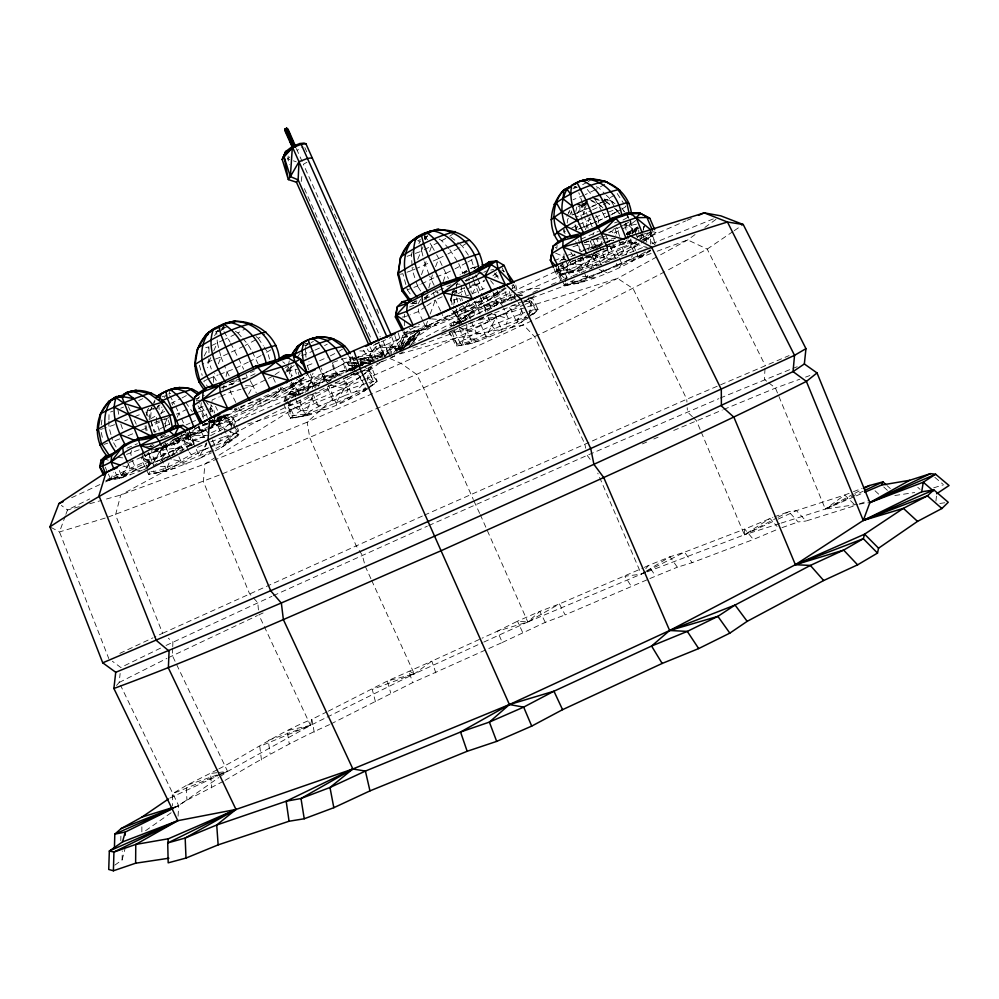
<?xml version="1.0" encoding="UTF-8"?>
<svg xmlns="http://www.w3.org/2000/svg" width="999" height="999" viewBox="0 0 999 999"><rect width="100%" height="100%" fill="white"/><g stroke="black" fill="none" stroke-linecap="round" stroke-linejoin="round"><path stroke-width="0.75" stroke-dasharray="5 3.75" d="M141.858 831.842L141.87 825.948M208.928 358.728L207.33 367.707M208.953 352.784L208.978 346.828L223.926 339.772M357.842 356.83L369.218 355.332L384.927 356.281L391.845 345.017L396.828 351.248L418.856 330.694L419.917 333.079L409.053 347.677L411.226 340.484L410.152 338.074L406.256 334.103L402.809 335.402L391.845 345.017L379.583 345.167L375.312 347.115L369.218 355.332L370.304 357.754L370.267 364.073L360.339 360.964M506.256 288.087C475.874 309.503 440.859 326.648 404.32 334.403L404.333 331.506M404.358 325.711L404.383 319.905M575.362 260.227L575.349 262.862L579.432 272.415M108.928 421.116L108.854 426.823L111.251 435.614M108.941 419.692L109.028 412.562L112.8 411.188M148.726 466.708L149.738 453.596L152.422 450.574M114.81 865.146L122.103 859.952L122.29 850.948M120.792 840.671L120.891 836.151M213.524 382.38L213.674 376.298L214.723 373.539M650.399 244.156L650.724 231.144L655.594 243.569M284.29 401.61L285.09 397.602L289.186 393.781L297.415 394.942L298.763 393.156L298.888 388.973L309.815 383.466L323.226 377.46L356.493 366.995M300.175 400.062L300.1 402.609L305.257 414.822C327.41 410.826 348.539 400.611 367.644 388.861M172.677 648.126L172.39 655.656L175.724 662.624M172.74 646.628L172.902 642.12L168.332 638.186M554.02 268.768L556.406 274.4L560.164 274.762L563.898 256.568L564.198 250.737M460.477 322.739L453.409 312.05L453.746 305.994M453.821 304.47L455.02 291.209M765.009 368.531L764.422 379.408L767.744 382.018M178.072 816.183L178.659 805.669L120.529 685.264M647.09 571.89L744.405 534.79L744.717 529.095L772.876 517.382M391.046 356.206L391.546 348.901L390.497 346.553L386.376 348.426L377.834 356.106L363.873 357.917L360.477 359.203L359.965 361.738M467.457 303.484L464.685 308.966L464.435 312.45L484.253 299.363L508.566 286.026M389.947 353.808L390.497 346.553L399.85 346.079L412.924 335.289L414.348 340.984L412.587 343.219M206.855 442.557L199.513 456.268L199.338 458.541L166.945 470.991L148.589 474.3L146.653 470.317M457.729 328.359L451.873 332.255L449.038 332.018L456.143 346.129L472.539 343.181L501.635 331.993L501.81 329.882L493.793 311.988M567.232 223.027L567.469 219.992L569.305 216.121M455.969 293.481L456.231 290.459M456.356 288.948L456.743 284.428M163.898 426.81L154.071 432.18L150.512 418.831L151.473 407.617M557.105 245.292L556.805 248.314L554.333 246.903M295.442 396.603L295.891 391.97L298.888 388.973L304.383 389.722L324.55 380.194L357.142 367.52M404.67 314.223L404.395 317.008L401.411 317.045M570.541 260.302L568.094 263.174L565.521 281.718M935.938 501.098L936.525 495.229M201.274 402.672L200.687 408.216L205.232 417.832M459.065 326.086L459.528 321.628C473.876 305.607 496.166 303.221 515.209 295.804M152.16 448.189L151.611 453.471L156.281 464.048M116.533 685.476L119.181 682.467L120.142 673.476M149.163 419.642L150.162 410.502L152.198 406.568M215.01 450.936L221.079 447.739L229.633 441.296L230.881 430.581M231.056 429.058L231.943 421.403L233.654 418.569L227.547 414.81L221.653 415.259M650.774 250.649C624.088 266.696 594.28 281.368 563.349 285.764L577.859 283.304L616.196 265.409L616.483 263.074M301.223 181.518L302.123 174.326M563.998 229.196L563.598 232.193L566.283 230.806M584.477 203.446L584.19 205.582L577.684 204.982M503.059 306.705L499.9 302.51L497.889 301.885L497.539 304.495L475.074 314.598L461.438 322.565L453.933 321.978L450.124 325.674L453.084 325.961C470.979 310.177 493.931 304.171 515.984 296.666M291.221 365.272L290.422 371.041L291.708 376.773M101.224 424.962L102.273 417.495M563.886 264.673L563.249 268.893L567.295 278.371M290.534 400.249L289.685 405.582L290.247 418.231L306.955 415.659L314.385 413.461M640.334 257.53L650.262 249.95L621.615 263.311L586.663 278.084L564.822 286.064L565.284 283.167M181.206 436.088L174.151 439.085L173.651 442.045L175.037 448.176L182.055 463.773L186.726 463.961M451.386 295.617L450.736 299.875L451.748 304.445M643.181 230.432L643.88 226.361L644.542 227.135L641.533 227.273M146.578 415.072L147.602 409.103L146.304 415.209M367.245 380.332L369.031 370.105L371.64 367.232L377.11 381.268L368.781 388.049M142.52 454.021L141.496 459.69L146.016 468.981M288.249 156.081L287.749 158.853L289.635 164.535M210.302 410.139L212.238 399.875L219.293 396.878M556.805 267.807L556.256 270.692L562.062 283.029M288.149 366.67L287.312 371.004L287.899 373.888M288.424 365.222L289.273 360.876M575.824 211.501L576.798 207.043M426.511 298.251L427.172 295.292M428.808 287.874L432.38 274.875M219.093 775.261L227.597 771.415L310.489 725.386L311.863 719.317L326.96 711.837M223.052 389.523L224.063 385.164M226.061 376.448L227.073 372.09L224.3 365.222M307.767 391.458L312.987 373.201M155.769 449.5L167.57 446.778L168.269 443.968M234.041 427.11L235.452 421.528C322.415 369.243 416.783 329.458 511.963 294.767M453.596 288.486L450.736 299.875L451.898 304.22M586.613 202.909L583.741 214.335L575.836 217.008M122.103 859.952L124.95 849.138M640.609 239.91L642.931 231.169M643.319 229.72L644.48 225.349M412.187 251.898L411.413 254.782L412.063 265.622M452.809 291.346L450.899 298.476L452.197 304.245M312.25 388.786L313.024 385.939L326.336 380.557L332.068 379.32M131.556 450.574L130.782 453.221L131.531 457.604M588.149 250.274L591.433 239.098M417.707 259.34L422.989 246.878M425.099 239.785L425.949 236.95L430.045 234.865M585.464 201.461L584.19 205.582L577.534 204.857M583.853 203.284L577.01 213.736M169.855 391.258L168.906 394.155L172.402 392.482M280.956 387.063L279.558 391.283L274.213 397.09L232.23 416.483L222.49 420.242L211.626 422.764M285.152 374.375L287.487 367.332M189.298 430.606L194.256 443.643C163.973 453.284 133.791 465.384 106.031 480.731L110.864 479.532L113.349 472.202M443.181 281.643L446.053 273.276L453.796 269.405M222.215 329.495L223.089 326.985M400.437 274.226L402.884 273.714L407.317 289.835L417.532 286.026L419.031 281.755M421.516 274.65L426.561 260.339M590.072 216.958L585.377 229.72M429.645 251.611L431.705 245.804L437.999 242.62M145.367 454.095L142.407 457.18L141.496 459.69C165.197 462.462 182.33 438.573 206.019 436.963M65.347 515.834L59.503 531.93L108.779 658.578M65.884 514.373L67.482 509.989L89.685 498.938M424.637 236.888L425 239.011L427.01 233.479M452.847 294.081L450.736 299.875L454.07 299.925L461.563 297.739L462.4 300.574M453.384 292.632L454.97 288.299M402.947 331.743L404.32 334.403L425.562 326.685L427.622 321.066M430.194 314.048L435.352 300L442.195 296.815M526.298 317.907L486.088 336.613L461.413 345.404L466.883 330.494L466.82 324.475M150.961 471.703C170.604 470.117 185.639 454.695 204.52 449.388L206.781 443.356L194.156 448.763M392.02 337.587L396.828 351.248L402.809 335.402L403.883 337.824L400.611 350.262L392.932 347.44L380.669 347.602L376.386 349.55L370.304 357.754L358.928 359.253M180.444 436.975L178.297 442.657L167.57 446.778L162.812 446.715L160.564 450.337L160.639 457.043L166.284 469.817L175.374 468.331M222.302 329.37L224.4 323.851M218.381 363.861L220.991 356.955L219.168 349.862M472.539 343.181L456.143 346.129L457.043 344.068C475.199 343.032 489.011 328.996 506.281 324.063L508.316 318.693L503.646 308.042M318.406 386.388L323.389 373.351L321.104 368.019M306.031 357.217L305.619 354.42L306.718 351.573M165.06 423.663L167.308 417.844L169.805 424.563M172.315 404.945L173.426 402.073L180.769 398.564M435.564 266.708L438.761 258.529L446.615 254.583M305.956 390.447L300.861 381.893L302.997 376.461M501.635 331.993L512.487 326.91L516.833 322.839L522.277 309.041M287.387 401.598L294.88 417.882L305.257 414.822L313.286 394.667L329.757 387.999L347.165 383.554L360.539 376.898L365.721 389.098L358.004 394.905M600.224 245.542L601.885 241.383M153.384 470.954L154.52 473.538L166.284 469.817L169.206 462.612M172.115 455.394L175.037 448.176L160.564 450.337L149.738 453.596L146.953 453.196M149.563 471.915L148.589 474.3L166.945 470.991M592.956 235.04L594.068 232.392M597.976 223.077L599.088 220.417L618.106 211.114L619.642 213.511M308.766 369.93L307.267 365.597L308.991 361.538M177.185 417.307L178.971 413.099L187.35 409.103M594.467 277.784L586.663 278.084L587.862 275.349M590.846 268.544L596.803 254.92L595.891 251.96M210.727 357.654L208.916 361.713L211.301 369.006M213.724 350.886L217.332 342.769L217.17 339.985M404.32 334.403L405.107 332.667L419.405 324.388M162.775 471.516L163.561 469.805M569.917 214.835L571.74 210.976M468.818 343.693L469.53 342.207M406.943 272.24L412.35 270.279L413.686 267.545M619.717 267.12L623.039 260.577M283.766 404.283L290.247 418.231L303.708 415.896C315.559 406.069 331.368 401.735 345.292 395.367L348.214 389.535L367.37 382.954M472.302 293.868L477.147 284.253L485.027 280.045M585.414 203.159L584.19 205.582L577.522 204.57M214.573 335.764L218.219 329.071M577.622 226.336L575.574 230.332L596.415 221.553M456.143 285.602L457.43 283.092M152.884 405.257L154.92 401.323M490.284 336.85L486.088 336.613L496.278 317.008L523.901 304.907M625.886 255.082L632.292 242.745L636.388 240.722M204.196 356.019L208.978 346.828L202.135 348.626M631.093 221.766L629.033 225.662L622.29 228.996M160.764 414.086L163.549 408.816M512.749 288.149L512.037 285.227L515.784 285.027L514.722 286.975L510.239 289.985M106.031 480.731L119.718 478.396L137.163 469.617L161.776 459.278L164.673 453.996L161.688 446.89M210.552 422.29L239.76 410.227L241.97 406.181M248.626 394.056L253.059 385.976L272.515 376.373M396.828 351.248L406.256 334.103L407.33 336.526L411.226 340.484L419.917 333.079L411.213 344.243M421.029 330.794L421.728 329.52L428.259 325.587L454.345 312.375L483.591 299.138L498.189 293.918L506.093 287.562M407.854 345.567L411.451 339.073L413.986 337.662L409.066 344.817M153.646 402.497L155.032 400.025M211.189 426.91L215.547 424.001L219.967 417.545M305.257 414.822L336.226 402.847L347.165 383.554L343.469 378.771M164.223 443.818L153.084 463.111L141.383 470.679L119.718 478.396M587.087 200.649L584.19 205.582L578.433 204.433M566.808 216.209L570.417 210.065M424.862 233.204L425 239.011L426.486 236.476M557.804 269.168L560.164 274.762L586.413 266.383L596.703 249.176M597.489 247.852L599.075 245.205L603.483 243.669M418.106 303.696L420.604 299.525L412.112 302.772M467.257 278.783L465.709 281.368L481.306 272.552M224.4 327.173L222.652 329.558L224.038 326.998M108.354 474.026L110.864 479.532L121.516 475.761L130.994 460.339M568.443 212.637L569.929 210.215M581.93 270.017L574.375 272.053L571.778 271.778C586.613 260.314 605.157 254.57 622.215 247.153L626.735 239.935C602.946 250.312 576.96 258.254 556.406 274.4C592.32 269.63 627.422 254.995 655.906 232.505L653.021 231.731L642.807 234.328L639.785 237.25M426.76 236.563L425 239.011L428.246 233.841M410.152 338.074L403.097 349.338L413.286 338.599L418.856 330.694L403.097 349.338L418.281 330.569L419.343 332.967L409.053 347.677M465.584 271.89L466.383 270.617L460.027 274.875M222.565 329.495L224.138 326.998M221.079 447.739L226.985 443.956L228.184 442.07L239.673 433.291L237.487 427.934M148.626 408.229L147.115 410.601L162.038 407.08M217.707 421.453C240.697 405.669 267.757 394.006 294.33 384.99L304.058 377.197M614.035 244.93L604.907 258.966L593.219 266.021L586.413 266.383L582.08 256.668M230.981 425.836L228.646 420.604L227.547 414.81L217.457 417.257L222.802 416.833L228.646 420.604L239.673 433.291L237.912 435.976L226.985 443.956M326.948 382.942L339.71 374.088L337.325 373.501L335.951 375.587L331.606 362.862M462.762 321.403L453.933 321.978L453.084 325.961L462.5 318.669L466.446 319.218L471.378 311.738L475.074 314.598L468.519 302.697M296.341 373.988L294.156 365.534L288.599 369.081L287.312 371.004L297.402 369.218M418.893 243.556L420.554 241.059L414.897 241.833M529.632 297.178L533.079 299.163L538.036 309.44C531.493 317.395 521.453 322.065 512.487 326.91M583.953 203.359L581.967 206.306L583.741 214.335L591.321 210.489M167.857 443.331L162.812 446.715L178.297 442.657L189.922 437.774L201.111 432.455L203.097 429.533L209.852 425.911M453.833 311.451L461.438 322.565L453.409 312.05L463.199 305.594M630.856 238.923L629.158 241.371C604.407 250.087 580.531 261.238 556.256 270.692L564.772 278.521M635.089 232.817L636.788 230.369L631.655 230.494L623.663 234.865M289.972 383.991L293.331 383.941L300.474 394.842L297.415 394.942L289.972 383.991L291.383 381.98L298.763 393.156L304.383 389.722L297.427 378.209M425 239.011L427.335 235.689M156.231 408.841L158.029 406.306M222.69 329.483L224.5 326.948M587.474 200.986L584.19 205.582L581.193 204.832M471.378 311.738L464.335 320.779M298.938 394.917L294.305 395.142L289.186 393.781L290.759 391.62L298.888 388.973M637.899 226.748L632.729 233.816L629.682 219.655M585.776 203.434L584.19 205.582L579.682 204.458M211.201 425.174L213.898 423.726L215.547 424.001L220.367 417.557L226.036 417.432L231.943 421.403L234.665 428.022M300.237 353.147L297.552 356.718L305.619 354.42L313.549 350.724M635.027 232.03L638.536 227.422L633.578 232.33L628.658 234.79M164.298 397.452L166.895 394.056M585.826 203.484L584.19 205.582L580.044 203.846M290.247 418.231C306.643 404.395 328.821 398.426 348.214 389.535L343.256 378.434L358.079 373.151L363.024 384.19L355.894 391.533L345.292 395.367M492.844 291.745L497.539 304.495L515.234 298.389L518.019 294.967M645.779 568.718L648.463 565.484L670.004 556.768L684.515 552.172L744.717 529.095L753.396 539.485L779.058 528.683M616.196 265.409L628.858 260.19L632.629 255.694M496.878 295.479L498.189 293.918M308.903 343.768L305.594 346.029L307.205 344.131L302.485 345.829M628.296 234.415L631.655 230.494L636.65 227.497M305.594 346.029L309.29 341.745M274.213 397.09L292.744 386.8L294.33 384.99M378.209 341.82L384.927 356.281L375.312 347.115L376.386 349.55L384.453 357.093L392.932 347.44L403.883 337.824L407.33 336.526L400.611 350.262L411.226 340.484M620.117 254.708L623.613 250.724L639.835 242.819M194.443 428.633L212.987 422.327L216.571 418.269M210.302 447.177L216.084 444.98L222.952 437.212L234.478 433.691L239.673 433.291M476.236 275.712L479.807 271.666M483.591 299.138L487.574 294.63M455.794 324.25L458.191 321.541L462.774 321.516M506.281 324.063L516.695 320.08L522.877 313.137L527.347 311.738M280.469 389.585L282.492 387.312M292.744 386.8L307.704 374.275M165.272 460.639L169.393 456.093L194.256 443.643L191.771 445.454M563.299 262.962L556.256 270.692C584.315 271.391 603.933 244.068 632.292 242.745L635.676 250.649M216.845 334.403L216.671 331.606L219.768 328.234M478.583 305.507L484.253 299.363L482.967 296.616M357.118 365.472L345.829 372.078L352.659 370.217L357.118 365.472L349.238 369.28L345.829 372.078L342.32 359.116L349.725 357.167L352.734 357.28L355.12 368.818M319.118 385.539L313.024 385.939L302.672 392.807L294.305 395.142L290.746 398.913L285.09 397.602L290.759 391.62L295.891 391.97L323.664 378.833L339.71 374.088L323.226 377.46L325.162 382.58M393.781 352.46L399.85 346.079L400.899 348.426L411.451 339.073L410.402 336.7L400.961 350.374L412.924 335.289L414.348 340.984M364.248 391.283L366.096 389.348L355.894 391.533M211.051 426.66L220.367 417.557L218.631 424.2C200.337 435.302 177.36 435.976 160.564 450.337L173.014 440.022M196.241 400.249L200.175 396.253L204.308 395.392M348.339 399.65L352.322 395.691L369.468 386.925M153.971 445.229L152.298 446.878L147.815 446.378M404.495 347.277L413.286 338.599M622.215 247.153L633.716 243.107L635.739 241.159M161.776 459.278L172.577 455.069L179.77 448.151L175.599 438.249M286.701 400.711L295.891 391.97L286.838 395.167L285.677 401.685L292.207 415.746L305.195 414.098M559.827 261.438L562.025 259.378L565.072 258.741M289.835 156.955L287.749 158.853L292.008 160.327M631.493 261.788L637.936 255.919L636.238 251.96M649.7 232.068L644.58 236.688L637.749 240.047M424.887 297.652L428.271 294.63M534.24 295.629L532.105 297.54C479.47 328.571 423.588 353.646 367.657 378.059M493.556 295.18L500.024 289.46M290.06 385.939L297.59 379.295M483.828 642.082L527.834 621.965L539.847 611.376L559.403 603.945L642.931 568.019M216.084 444.98L224.388 442.407L234.478 433.691L233.304 431.068M492.907 275.849L497.564 271.853M516.695 320.08L524.188 317.732L526.473 315.771M527.609 314.785L533.304 309.89L538.036 309.44L528.084 298.039L533.079 299.163L531.555 301.586L529.008 316.496L536.475 311.775L531.555 301.586L527.097 298.788M628.858 260.19L638.748 256.381L644.068 251.798M353.721 370.105L358.304 366.196M489.972 299.55L500.074 291.071M592.494 248.514L594.867 246.528L605.382 241.945M285.652 391.059L295.429 382.904L305.357 376.91M655.906 232.505L642.444 242.657M353.758 369.305L357.043 366.583L309.365 380.656L234.315 409.078M636.738 227.71L627.447 235.389L623.95 221.278M212.312 419.592L212.987 422.327L219.493 417.033M363.186 389.423L365.397 387.612M369.83 384.003L373.151 381.306L377.11 381.268L367.844 368.806L360.876 371.915M304.92 392.495L313.024 385.939L316.233 388.449M364.173 373.988L369.031 370.105L364.66 366.995M636.4 224.201L629.033 225.662L624.462 224.825L627.722 222.215M641.083 241.196L653.021 231.731M180.045 452.435L190.135 444.53L186.089 433.891M631.805 249.013L638.686 243.706M635.676 220.554L629.033 225.662L634.377 230.582L637.999 227.872M528.796 316.471L538.036 309.44M638.748 256.381L644.355 254.558L650.212 250.112M521.241 322.352L526.785 318.169M468.269 323.926L479.82 319.543L483.279 316.958M368.544 387.55L377.11 381.268M585.451 203.759L581.967 206.306L578.084 206.855M695.054 234.578L687.699 239.922L658.029 256.194M704.869 227.447L715.908 219.418M225.075 780.356C259.166 760.251 293.231 740.559 329.558 724.612M327.085 717.145L414.26 673.875L431.855 661.138L480.669 638.836M781.181 523.101L825.324 509.065L844.729 495.005L851.985 492.22M202.997 406.543L197.939 408.841M360.414 376.885L345.304 387.799L307.168 422.177L204.895 463.961L120.742 495.005L102.984 499.999M361.675 375.974L380.569 362.337L376.536 363.948M598.351 250.637L592.107 255.157L596.803 266.121M196.516 428.034C180.17 440.534 161.001 448.663 142.407 457.18L147.602 467.907M424.013 299.538L433.466 292.882L450.961 284.752M145.567 830.718L171.528 812.487M174.55 807.691L178.659 805.669L218.806 777.572M220.067 776.685L227.597 771.415L176.386 664.023M589.86 250L594.867 246.528L597.889 246.403M398.189 349.937L436.913 323.139L488.374 294.53M463.798 273.863L467.532 271.291M449.75 236.214L454.47 232.992M425.699 306.593L418.456 311.551L410.015 314.822M426.898 305.769L435.352 300L441.645 313.236M732.954 231.543L707.217 249.088L666.071 271.066M734.24 230.669L743.244 224.525M169.78 798.076L217.67 775.898M208.891 412.999L212.412 410.601L213.511 408.479L210.826 404.695M295.429 382.904L260.077 400.849L245.429 410.789L239.76 410.227L238.449 407.642M275.087 374.637L284.091 368.531M285.377 367.657L287.949 365.921M487.062 311.164L499.9 302.51L483.828 305.831L485.776 312.025M603.396 204.595L610.189 200.574L614.997 203.721M256.069 336.563L258.316 338.361L264.735 334.091M467.32 242.819L459.715 247.59M583.016 256.868L568.094 263.174M449.038 332.018L457.043 344.068C477.447 330.844 500.274 321.853 522.877 313.137L518.219 302.522M270.966 349.787L262.387 354.832M462.5 318.669L469.767 313.973L470.117 318.032M467.819 262.05L473.888 258.516M212.4 439.935L216.171 448.414L237.912 435.976L235.202 429.358M624.462 224.825L629.233 221.778M701.248 432.105L744.405 534.79L769.979 518.419L777.035 526.398M416.171 300.886L412.575 303.184L411.988 304.57L416.795 303.346L415.072 300.886M588.136 181.656L590.247 180.32M483.828 305.831L486.014 309.415L497.889 301.885M339.098 351.248L342.52 349.113M604.745 184.278L596.391 189.223M626.773 233.529L631.655 230.494L641.158 227.273M614.635 195.117L604.457 200.811M172.727 808.853L186.925 800.199L223.726 781.106M164.798 445.179L169.393 456.093L153.484 465.696L148.564 452.197M645.204 571.74L641.283 574.113L527.834 621.965L497.415 631.193L482.067 638.199M646.503 570.953L670.004 556.768L677.347 567.207L692.157 562.662L753.396 539.485M213.586 449.962L199.338 458.541L211.376 452.859M324.825 409.652L319.755 409.553L313.286 394.667L300.1 402.609L289.685 405.582L286.725 404.932M207.667 423.139L205.22 424.612L204.008 420.529M208.891 422.402L216.234 417.994M610.589 215.135L620.991 209.565M622.19 208.853L625.811 206.693L624.25 204.296M563.349 285.764L569.03 282.442L582.03 280.906M621.403 226.348L627.921 222.54M334.977 383.017L347.165 383.554L352.322 395.691L336.713 404.82L328.559 385.339M618.793 239.91L623.613 250.724L606.593 260.652L604.907 258.966L596.715 238.961L600.724 236.863M370.716 386.201L374.45 384.028L369.031 370.105L363.112 371.241M330.944 723.925L412.55 682.667L502.285 642.494L497.415 631.193L517.482 621.216L527.834 621.965L559.403 603.945L565.134 614.897L648.476 579.195M302.123 161.463L297.153 150.3L303.059 146.928M355.007 357.205L352.522 358.616L357.03 365.172L348.376 365.322L347.315 362.937L355.969 362.774L352.522 358.616L356.905 359.178M306.93 162.263L303.371 164.261L380.244 336.9M353.596 361.026L356.081 359.628M643.631 240.684L651.211 236.413L649.425 232.23M445.754 238.461L439.248 241.983M235.414 331.281L237.924 332.954L244.63 329.208M462.087 273.389L468.981 269.792M474.213 268.456L475.974 267.47M458.404 248.314L447.927 253.921M255.682 339.822L245.167 345.492M181.993 397.977L186.551 395.454M150.512 418.831L156.98 415.259M217.42 769.692L186.289 785.476L172.29 793.83L172.315 796.353M218.781 768.943C250.125 752.821 278.908 732.267 311.863 719.317L314.26 732.242M458.291 293.644L464.423 290.272L464.173 287.525M622.989 220.042L630.544 215.896M656.68 256.943L617.582 278.384L533.129 320.167M261.114 355.519L249.6 361.488M466.558 262.737L455.082 268.756M359.053 372.927L294.455 408.291L204.895 463.961L203.396 481.655L249.513 593.643L257.792 602.722L258.454 610.327M360.402 372.19L372.515 365.559M157.505 406.306L160.14 404.87M202.897 416.558L206.543 414.585L199.088 402.872M599.113 246.303L602.946 244.218M486.088 336.613L481.043 325.1L479.82 319.543L486.176 316.109M464.947 280.607L471.978 278.659L482.467 273.027M483.778 272.315L486.401 270.904M424.225 249.8L431.705 245.804L435.939 253.434M182.617 435.477L188.249 433.079L201.111 432.455L210.102 427.634M210.527 435.701L223.951 428.534L231.943 421.403L218.631 424.2L213.898 423.726M410.814 344.892L492.782 301.086L609.565 245.929M664.697 271.803C520.417 347.165 371.128 412.649 220.642 474.525M768.843 382.879L775.474 388.087L825.324 509.065L853.383 494.093M854.719 493.381L861.4 489.822M168.819 417.482L164.036 420.03L165.896 427.26M420.679 291.009L417.532 286.026L420.179 284.615M421.503 283.903L434.952 277.41M628.646 234.64L636.788 230.369L626.735 234.153M323.226 377.46L324.55 380.194L337.325 373.501M608.753 232.68L611.425 231.293L615.796 235.215M779.707 523.563L744.405 534.79L776.66 517.994M778.009 517.282L788.76 511.688L796.403 510.614L844.729 495.005L854.382 504.445M587.087 182.33L582.417 184.74L580.257 183.928M595.167 189.847L585.227 194.643M324.563 345.592L327.285 344.18M631.818 239.997L629.158 241.371L627.322 239.535M637.15 237.263L642.482 234.515L656.068 245.667M180.22 436.351L186.451 433.166L191.671 445.566L189.011 430.644M330.319 355.856L335.414 353.259M603.209 201.448L591.67 206.918M399.563 353.708L403.121 351.898M645.342 572.052L641.283 574.113L624.962 576.248L631.655 586.913M646.69 571.366L684.515 552.172L692.157 562.662M570.891 256.706L575.049 254.608M119.181 682.467L166.933 658.403M168.294 657.717L257.455 615.534M227.884 326.273L222.415 329.008L220.791 327.11M598.076 221.016L609.228 215.809M611.425 231.293L610.089 231.968L621.853 226.124M502.285 642.494L545.279 622.352L565.134 614.897M235.414 334.215L225.25 339.173M350.274 375.374L354.358 373.326M243.856 346.154L220.991 356.955L202.123 364.21M376.523 358.991L369.905 346.853L390.921 337.425M248.314 362.125L235.152 368.394M614.198 233.004L620.941 229.658M328.334 711.163L387.362 681.018L431.855 661.138L435.839 672.914M261.463 759.977L259.777 746.353L310.489 725.386L325.699 717.831M207.492 379.358L203.784 381.193L207.218 386.051M208.729 378.746L218.144 374.9M229.283 382.667L233.354 380.656M250.574 375.999L257.13 372.764M531.743 320.854L416.62 374.388L373.976 393.007M423.626 322.565L425.562 326.685L484.253 299.363M626.286 234.565L634.377 230.582M390.959 357.667L394.78 355.781M229.633 441.296L223.951 428.534L218.631 424.2L226.036 417.432L227.547 414.81L212.587 421.603L208.529 421.64L214.91 418.506M355.519 373.039L255.307 422.177L120.742 495.005L115.534 514.935L162.625 633.291L154.345 637.175M570.379 281.78L574.437 279.807M160.564 648.126L120.792 667.494L112.388 661.251M166.046 645.454L271.915 596.316M171.004 403.246L173.426 402.073L174.813 404.832M441.87 331.193L451.623 326.498M453.022 325.824L518.531 294.305M519.93 293.631L636.987 242.17M467.157 288.973L484.29 281.243M138.761 400.537L142.72 398.651M160.839 413.224L164.673 411.388M165.285 426.161L169.43 424.175M471.653 293.993L486.825 287.325M573.913 214.261L586.725 208.429M186.101 424.962L190.122 423.052M191.471 422.402L195.492 420.492M592.582 209.84L600.923 205.894L602.934 207.992M166.284 469.817L213.399 449.725M857.592 504.358L825.324 509.065L863.273 491.146M153.609 408.241L145.842 411.9L150.037 419.917M571.64 228.009L577.185 225.387M578.571 224.738L592.407 218.556M119.83 653.383L152.959 637.824M159.828 421.99L148.739 427.023M390.884 357.817L394.63 356.069M451.76 292.37L464.373 287.974M580.981 239.161L598.463 231.343M613.061 229.408L616.995 227.585L619.63 236.463M71.641 497.689L99.888 484.565M105.532 481.93L205.794 435.327M211.438 432.692L235.452 421.528L302.972 393.032M744.405 534.79L776.722 519.767M778.134 519.105L796.403 510.614L806.068 521.003L855.456 505.494M161.701 436.138L165.772 434.265M580.519 251.96L585.901 249.475M587.237 248.863L602.547 243.456M159.965 438.099L167.757 434.503M164.598 437.25L168.731 435.352M239.76 410.227L260.077 400.849L258.803 398.139M250.449 372.577L254.333 370.791M172.328 440.097L176.386 438.236M358.429 366.92L364.71 364.086M649.874 578.546L677.347 567.207M219.63 374.425L233.803 369.018M293.331 383.941C313.374 376.248 335.876 371.104 352.734 357.28L351.074 354.857M162.625 633.291L422.877 515.821M263.099 612.936L258.853 614.885L310.489 725.386L268.269 740.371L270.067 753.733M644.318 567.382L648.463 565.484L655.481 575.973M375.449 701.723L372.252 689.435L414.26 673.875L482.405 642.732M273.326 595.666L427.36 526.161M216.671 331.606L220.117 330.045M311.126 342.507L313.374 341.496M583.978 195.205L573.076 199.725M314.935 350.112L320.454 347.615M319.605 360.764L327.697 357.118M427.759 263.474L416.571 268.419M433.254 261.001L438.761 258.529L448.426 278.584M590.372 207.505L572.14 215.01L571.366 209.34M596.665 221.641L578.359 229.208M532.879 292.457L539.959 289.285M424.3 515.184L686.763 399.238L789.085 355.594M428.783 525.536L587.187 455.369L718.805 398.663M174.4 807.567L178.659 805.669L174.251 807.042M596.977 237.787L600.911 236.039M336.226 402.847L352.322 395.691M417.532 286.026L412.35 270.279L415.159 269.031M623.613 250.724L586.413 266.383M554.27 260.789L563.898 256.568L565.147 259.365M372.565 393.631L307.168 422.177L309.765 437.687L356.106 545.629L358.441 549.238M606.705 241.383L615.097 239.036M642.707 239.673L685.626 220.966M687.062 220.342L691.358 218.481M381.868 361.775L389.635 358.391L401.186 363.461L416.62 374.388L423.501 387.912L473.301 499.463M525.174 304.358L531.555 301.586L523.776 301.211M366.258 378.671C327.347 395.179 288.411 412.387 247.715 423.938M134.678 416.745L141.658 413.723M140.584 430.557L147.39 427.609M128.883 462.637L207.255 428.783M208.679 428.159L261.401 405.394L341.421 374.912M127.023 448.201L137.437 443.706M169.393 456.093L121.516 475.761L118.631 468.893M599.338 250.512L610.014 245.929M642.432 443.881L646.69 442.045M653.808 438.998L658.066 437.162M673.713 430.457L722.314 410.027M491.82 313.474L479.145 318.743M825.324 509.065L854.869 496.453M856.28 495.854L864.722 492.245M470.379 268.544L479.07 265.697L471.278 268.756M220.704 396.278L230.582 392.095L241.071 389.235M203.097 429.533L189.66 435.214L188.249 433.079L203.097 429.533L206.343 430.794L208.853 433.741M379.058 362.699L383.029 361.014M221.678 387.987L241.084 380.057M375.199 344.056L382.13 341.146M720.229 398.052L791.52 368.931M371.64 367.232L367.844 368.806L373.151 381.306L368.818 382.542M598.014 251.086L577.347 259.303L574.013 254.046M441.546 335.002L448.738 332.03M450.174 331.431L454.483 329.645M461.675 326.673L468.856 323.701M470.292 323.114L522.04 301.698M523.476 301.111L651.348 253.384M219.206 475.112L106.693 517.619M723.751 409.428L775.474 388.087L799.824 379.208M148.114 467.919L141.383 470.679L136.326 469.992L132.355 460.427M606.78 242.133L615.309 238.649M176.386 414.148L178.971 413.099L180.906 417.27M139.173 449.8L126.498 454.383M595.167 217.345L605.656 213.112M128.034 435.676L133.629 433.416M551.411 284.528L561.463 280.457M562.899 279.882L571.515 276.386M572.951 275.799L646.166 246.116M651.91 243.793L713.636 218.756M218.319 772.527L227.597 771.415L172.29 793.83L172.64 805.843M592.007 206.206L604.108 201.586M124.638 420.841L127.522 419.68M120.679 408.216L123.526 407.068M242.457 379.508L247.964 377.285L242.208 378.646M583.978 242.969L595.529 238.361M417.707 240.709L420.517 239.598M174.338 807.392L178.659 805.669M572.877 188.823L576.96 187.213M408.616 315.372L404.395 317.008L402.472 314.897M161.963 396.89L164.373 395.966M159.266 420.941L153.946 422.727M160.614 420.429L165.959 418.369M307.267 365.597L314.136 362.949M792.944 368.381L797.214 366.72M409.515 307.005L413.811 305.344M204.52 449.388L208.866 447.739M853.446 491.658L862.162 488.324M210.826 441.82L222.952 437.212M645.641 572.452L641.283 574.113L597.764 473.151M859.652 503.908L869.442 500.212M119.73 438.886L112.85 441.471L111.651 437.075M206.768 429.695L182.642 437.862L180.669 432.567M208.117 429.183L233.654 418.569L236.938 426.598M436.338 276.898L446.053 273.276M465.896 296.141L468.768 295.067M207.205 423.613L197.777 427.135L201.373 431.718L205.582 440.759M208.554 423.114L212.587 421.603L217.545 425.636L227.959 430.594M657.167 251.236L687.699 239.922L707.217 249.088L765.172 365.409M412.737 348.014L501.111 315.247L526.173 307.317M494.567 277.297L497.14 276.336L499.425 280.082M114.585 424.7L104.72 428.134M198.252 412.075L208.192 409.003M805.556 377.11L809.852 375.549M608.291 212.1L616.233 209.216L619.318 214.036M774.312 516.858L788.76 511.688L798.189 521.953L806.068 521.003M150.424 445.442L153.034 444.518M407.055 256.331L421.728 251.136L420.554 241.059M578.184 206.556L582.342 205.095M172.577 455.069L175.075 454.195M781.992 527.647L798.189 521.953M636.962 236.363L641.346 234.84M332.942 362.387L342.32 359.116M566.758 255.582L572.464 253.596M604.957 243.157L613.773 240.085M572.976 246.778L578.483 244.867M614.585 222.914L618.793 221.478M584.24 242.657L605.456 235.976M217.27 774.937L186.289 785.476L186.925 800.199M218.744 774.437L227.597 771.415M208.529 421.64L222.802 416.833L217.545 425.636L221.753 434.64M517.869 292.832L529.682 288.948L541.346 288.124M592.182 248.726L598.064 246.79M103.933 444.393L107.755 443.144M100.587 429.445L103.347 428.571M527.647 306.855L617.582 278.384L633.141 288.649L686.763 399.238L686.912 402.048M357.942 366.533L362.287 365.159L358.404 365.397M528.846 311.276L533.304 309.89L528.084 298.039M933.703 487.837L943.605 484.752M571.865 261.001L575.973 259.728M105.22 518.056L59.503 531.93L51.311 527.559M517.345 296.253L522.827 294.605L519.218 294.88M453.409 312.05L457.217 312.874L476.223 306.356L509.115 290.734L511.725 300.474M358.404 366.046L368.806 362.949M156.031 448.751L161.463 447.127M424.825 298.301L430.444 296.653M470.054 286.313L477.147 284.253L482.317 295.242M399.875 353.896L455.344 338.261L523.439 324.962L534.677 336.713L584.802 443.943L585.701 448.226M79.321 506.655L67.482 509.989L61.376 505.419M89.673 503.746L101.511 500.412M193.968 399.288L200.474 397.502M242.57 388.836L253.059 385.976L256.243 392.732M294.305 395.142L285.09 397.602L286.626 400.262M371.653 580.369L414.26 673.875L387.362 681.018L390.734 693.069M601.036 199.962L605.531 201.074L609.652 200.012L615.609 203.896M633.716 243.107L636.663 242.345M228.696 385.027L236.176 383.092M207.817 423.339L200.999 425.075L210.115 423.101M236.451 379.995L240.771 378.983M310.489 725.386L287.163 730.581L289.211 743.693M358.579 365.159L364.448 363.873M196.516 400.974L200.3 400.162M210.752 422.714L222.49 420.242M601.236 244.905L591.271 247.003L593.993 249.076L588.935 238.649M426.136 329.283L411.563 332.28L409.602 328.109M220.342 331.044L216.034 331.905L213.724 330.731M490.709 270.08L493.593 269.518M560.164 274.762L574.375 272.053M357.192 372.365L361.638 371.516M405.107 332.667L421.728 329.52M211.226 421.278L218.719 419.892M146.179 446.94L153.696 445.641M110.864 479.532L123.114 477.547M480.082 340.771L471.928 342.045L466.883 330.494L458.953 326.935M479.82 319.543L496.278 317.008C482.242 325.474 467.008 332.192 450.374 331.855M584.665 281.581L573.039 283.341L570.779 278.059M221.453 418.119L232.23 416.483M894.829 495.516L914.722 492.519M859.128 504.133L869.879 502.572M472.739 267.545L474.825 267.245M107.904 479.083L121.154 477.197M939.847 503.459L945.441 502.672M425.562 326.685L436.163 325.262M377.485 358.641L364.922 360.264L361.526 361.563L360.764 365.384L348.376 365.322L357.43 366.183M307.505 395.367L313.286 394.667M216.771 772.714L210.589 773.463L211.588 787.899M558.241 268.731L560.189 270.829L574.6 269.206M414.086 327.197L428.259 325.587M450.124 325.674L454.995 325.15M524.188 317.732L527.634 317.357M232.205 381.381L236.613 380.919M220.866 416.208L225.499 415.746M121.516 475.761L130.732 474.837M221.666 387.225L228.908 386.538M224.388 442.407L228.184 442.07M174.151 439.085L189.922 437.774L188.249 433.079M360.589 362.437L374.463 361.438L367.257 348.888M361.238 362.899L368.856 362.35M303.708 415.896L306.955 415.659M410.789 303.758L416.795 303.346L412.237 303.396M153.322 449.562L159.69 449.138L155.482 448.913M127.26 474.125L116.371 474.787L115.185 471.953M212.987 422.327L216.583 422.127L214.885 414.548M474.662 338.911L464.11 339.473L459.49 328.896M360.327 363.861L364.523 363.636M160.402 466.533L169.268 466.058M399.563 348.501L391.546 348.901L387.425 350.774L378.883 358.454L377.834 356.106L383.791 356.406M370.304 357.754L383.042 357.155M566.046 259.715L562.025 259.378L563.548 261.026M512.012 305.332L520.929 305.007M330.569 380.407L326.336 380.557L327.36 382.679M286.913 402.435L300.612 410.751L311.276 410.514M596.715 238.961L601.323 238.873M602.847 238.836L615.122 238.611M349.238 369.28L353.284 369.28M358.254 363.012L347.315 362.937L359.478 363.286M456.955 284.153L460.064 284.166M472.49 284.228L477.147 284.253L475.074 282.018M582.529 264.673L571.166 264.51L569.88 261.825M582.554 276.536L590.771 276.661M209.028 435.664L189.66 435.214L199.513 456.268M355.419 363.186L348.039 362.974L349.101 365.359L357.792 366.208M361.313 363.361L364.26 363.436M361.001 363.336L364.036 363.424M245.442 385.676L253.059 385.976L249.625 379.608M620.367 242.233L632.292 242.745L627.622 238.049M584.515 244.555L599.075 245.205L579.607 251.111L578.683 244.293M359.79 350.899L371.69 351.423L383.816 356.044M361.201 363.087L370.142 363.574M360.239 363.012L367.357 363.411M613.686 240.484L609.34 240.235L611.425 241.858L614.722 247.14L618.743 256.581M431.418 318.881L439.722 319.555M574.163 187.175L576.823 187.475L571.403 186.588M289.186 393.781L300.474 394.842M519.567 295.117L522.677 295.404M573.751 187.175L576.685 187.475M304.932 343.369L307.48 343.644M234.44 409.29L237.1 409.602M358.366 359.365L374.463 361.438L369.218 355.332M118.044 457.28L122.627 457.867M372.152 360.864L360.477 359.203L361.526 361.563L369.056 363.124M562.025 259.378L564.997 259.802M449.587 319.355L444.155 318.531L442.27 314.56M149.251 446.603L152.135 447.077M122.815 465.996L137.163 469.617M462.987 323.501L453.933 321.978L461.263 323.926M604.108 199.026L610.189 200.574L604.557 199.475M458.903 327.572L476.373 333.017L483.466 334.29M173.801 459.877L179.096 460.839M361.176 362.412L367.232 363.524M290.759 391.62L298.763 393.156M357.992 357.854L374.463 361.438M612.424 259.752L592.107 255.157L591.058 250.687M199.238 441.633L182.642 437.862L188.536 451.161M577.859 283.304L578.821 283.529M593.543 198.114L599.537 199.588M321.054 405.681L314.273 403.983L310.102 394.13M330.169 384.965L348.214 389.535M375.162 360.926L363.873 357.917L364.922 360.264L370.005 362.325M594.48 198.976L600.099 200.612M491.421 313.698L508.316 318.693M469.355 277.872L471.978 278.659M456.83 322.477L459.777 323.439M293.431 160.827L296.266 161.801M648.314 248.139L629.158 241.371L633.915 252.098M154.645 450.424L164.673 453.996M587.737 256.368L594.405 258.866M105.557 459.153L108.254 460.214M574.812 186.276L577.047 187.175M555.606 253.172L563.898 256.568M589.697 199.475L598.426 203.621L602.697 208.092M229.27 431.206L234.478 433.691M596.241 186.701L598.851 187.949L605.219 194.143M599.188 269.455L602.797 271.204M591.146 200.762L600.923 205.894M606.743 272.727L603.671 271.066L602.522 268.381M367.669 378.346L373.151 381.306M414.26 673.875L408.891 670.804L412.55 682.667M174.413 435.427L190.135 444.53M501.835 270.155L504.345 271.728M439.173 239.073L441.77 240.709L448.838 248.576M142.407 457.18L153.684 464.323M639.997 233.304L644.58 236.688L646.852 241.995M424.463 235.839L429.245 242.008M605.531 201.074L610.289 204.695M607.105 202.647L609.552 204.52M614.435 208.292L618.106 211.114M450.899 237.125L458.903 243.431M460.039 244.33L462.325 246.141L469.917 257.467M230.344 382.542L232.517 384.265M282.754 361.763L284.827 363.424M354.483 370.254L358.079 373.151M934.839 477.347L942.519 483.828M517.632 301.198L513.236 297.477L509.59 297.49L507.817 300.612L503.983 287.575M494.43 273.039L499.85 277.647M175.187 439.985L178.297 442.657L176.348 438.836M917.781 487.35L920.079 489.36M494.955 274.425L497.14 276.336M356.68 373.501L360.539 376.898M887.149 485.676L890.309 488.548M883.728 486.988L887.986 490.884M434.902 290.522L437.874 293.269M875.024 490.759L880.631 495.979M452.435 310.527L454.345 312.375M606.281 195.18L609.465 198.277L614.997 207.692M587.312 189.51L594.23 198.189M692.444 416.783L687.437 411.888L687.212 407.679M693.456 417.757L696.453 420.691L700.649 430.681M581.743 203.034L584.19 205.582L583.466 201.061M449.837 249.7L457.954 262.3M237.924 332.954L241.87 337.45M242.857 338.574L247.777 344.193L251.536 350.599M509.415 307.704L511.288 309.927L516.833 322.839M185.614 402.322L192.37 411.8M490.571 280.632L493.481 284.141M494.592 329.071L491.933 325.699L486.401 313.399M189.273 452.122L191.508 454.97M142.782 452.597L148.826 460.651L151.111 465.796M587.187 455.369L590.646 460.002M407.317 289.835L411.625 295.979M205.357 400.399L212.412 410.601L215.547 424.001M597.227 249.95L594.867 246.528L594.979 249.001M595.029 199.35L601.685 210.926M513.049 284.528L514.722 286.975L515.709 291.271M624.625 212.013L621.565 207.78L624 211.338M625.436 213.199L629.495 219.118M627.247 216.084L628.87 218.469M456.168 308.554L457.217 312.874L463.686 322.552M258.316 338.361L263.311 345.829M264.136 347.078L267.47 352.06L269.568 359.078M348.526 355.744L350.949 359.428L353.134 369.33M617.22 193.531L623.463 203.109M430.07 243.269L431.705 245.804M149.313 464.385L144.917 455.881M570.829 252.198L573.189 255.844M359.215 550.437L362.325 555.257L364.847 564.835M459.203 307.754L466.446 319.218M424.612 297.252L426.186 299.737M213.674 376.298L217.445 382.405M595.841 215.135L599.088 220.417M197.964 405.794L201.174 411.001L203.596 419.168M363.436 350.199L370.891 362.425M223.976 331.568L229.932 341.795M160.564 435.277L162.125 437.824M165.235 442.944L167.57 446.778M470.479 319.018L465.322 310.452L464.073 306.218M341.733 358.229L344.742 363.236L346.915 371.491M458.716 263.599L462.724 273.089M615.784 209.041L617.37 211.726M609.889 246.029L616.77 260.739M113.611 442.757L116.633 447.914M252.285 351.885L258.017 363.723M575.624 241.658L581.406 251.698M297.153 150.3L296.154 148.501M475.437 274.95L476.86 277.46M169.668 395.479L173.426 402.073M436.638 254.708L438.761 258.529M497.015 290.584L499.837 295.729L502.984 305.145M227.073 372.09L229.146 375.886M230.607 343.069L237.974 357.342M434.153 285.314L429.632 276.111M436.838 290.384L438.186 292.919M307.217 373.226L313.449 385.164L309.815 383.466L308.354 385.689L308.916 391.321M150.724 421.253L155.095 432.28M332.392 362.962L338.162 377.435M333.029 400.349L326.86 386.65M480.094 313.886L474.2 300.861M390.247 356.281L386.376 348.426L389.735 356.718M235.826 402.46L230.582 392.095L229.458 387.862M215.534 406.381L217.507 410.289M454.358 331.393L461.413 345.404M175.499 406.206L178.971 413.099M602.385 212.312L605.157 217.857M477.572 278.709L482.842 289.223M315.959 386.588L309.253 371.378M545.279 622.352L539.847 611.376L517.482 621.216L522.589 632.317M238.624 358.678L243.669 369.243M479.67 513.386L473.838 500.761M384.927 356.281L379.583 345.167L384.453 357.093M558.279 266.833L560.189 270.829M455.869 290.459L457.13 293.107M459.64 298.389L460.901 301.036M463.424 306.331L464.685 308.966M273.152 377.734L275.712 383.154M278.284 388.574L279.558 391.283L260.127 403.996L260.077 400.849M561.625 279.27L557.792 271.116L559.015 263.948L567.407 270.142L570.217 276.748M562.262 280.632L564.822 286.064M422.977 321.178L418.456 311.551L418.331 308.928M181.543 418.656L183.466 422.827M593.081 240.384L596.153 247.078M485.876 295.879L491.583 308.978M480.357 297.065L486.014 309.415M128.409 406.693L130.232 410.689M365.209 566.208L371.016 578.958M105.207 467.145L107.717 472.652M246.029 374.463L247.215 377.085M471.466 322.115L476.373 333.017M635.589 233.304L637.412 237.387M304.87 147.652L306.743 151.86M330.694 205.632L333.853 212.712M334.49 214.136L338.911 224.063M339.535 225.474L343.956 235.402M344.593 236.825L346.491 241.084M349.65 248.164L352.809 255.257M353.434 256.681L355.332 260.926M358.491 268.019L360.389 272.277M376.81 309.141L378.708 313.399M391.845 345.017L392.932 347.44M304.383 188.611L371.291 338.961M565.759 260.764L570.729 271.928M480.269 514.635L527.834 621.965M171.154 459.39L165.272 446.116L165.035 443.106M288.574 367.332L292.32 375.824M592.195 226.898L588.661 218.444M451.873 332.255L457.043 344.068M127.897 463.224L130.195 468.481M502.21 267.857L503.958 271.878M134.465 420.117L136.251 424.25M319.243 367.832L324.55 380.194M642.482 234.515L645.978 242.695M586.663 278.084L581.056 264.96L580.619 258.441L596.803 254.92L601.947 267.033M619.318 257.917L621.615 263.311M383.154 341.283L388.536 353.908M187.625 432.367L189.922 437.774M295.292 398.151L300.612 410.751M177.735 437.624L182.917 449.95M478.683 293.057L474.3 282.255M323.389 373.351L327.16 382.367M588.074 217.008L582.941 204.096M429.046 274.688L424.275 261.688M220.991 356.955L223.751 363.836M650.599 231.731L654.969 242.882M588.124 228.222L584.565 217.133M582.405 202.66L578.821 192.745M605.731 234.49L608.403 241.646M582.742 222.777L585.214 229.408M472.252 276.673L473.788 280.869M457.217 312.874L460.751 322.54M120.817 424.001L122.777 429.695M198.739 425.462L201.111 432.455M464.423 290.272L466.246 295.804M575.511 225.337L576.96 229.758M394.817 335.489L399.625 350.149M578.521 239.748L579.782 243.781M615.209 229.133L617.357 236.076M398.151 332.804L402.684 347.952M159.241 430.844L156.593 421.978L156.393 414.685M471.603 259.99L474.138 268.556M199.4 365.222L202.185 375.387M298.177 372.028L299.325 376.261M299.712 377.672L300.861 381.893M206.543 414.585L207.33 417.495M221.116 328.321L221.778 330.756M456.593 297.827L457.704 302.085M433.466 292.882L434.602 297.153M563.973 229.695L565.034 233.816M217.332 342.769L218.793 348.451M210.277 411.351L209.603 408.616L213.511 408.479L214.535 413.037M582.042 219.93L579.957 211.401L579.832 206.756M454.07 299.925L454.77 302.809M514.173 294.006L515.234 298.389M421.728 251.136L423.913 260.177M625.824 223.102L628.458 234.078M468.993 282.367L471.328 292.545M145.991 425.562L147.365 431.605M627.185 212.725L628.546 218.756M349.725 357.167L352.659 370.217M145.017 425.936L146.366 432.018M101.249 432.43L102.922 439.91M515.784 285.027L517.395 292.307M288.599 369.081L290.459 377.684M630.307 220.304L632.979 232.929M607.317 247.715L608.379 252.697M117.832 409.353L118.943 415.234M158.754 405.244L159.153 409.54M575.112 224.6L575.461 228.896M638.686 229.932L638.848 232.455M412.162 267.17L412.35 270.279M399.85 346.079L400.099 351.611M468.806 277.772L468.931 280.831M377.834 356.106L377.984 361.688M461.238 285.214L461.501 294.967M305.607 347.427L305.619 354.42"/><path stroke-width="1.5" d="M115.734 672.29L113.886 688.486L177.822 820.679L122.477 841.945L109.341 851.011L108.729 869.467L113.399 870.778L135.627 863.211L135.764 844.43L177.822 820.679L235.976 809.452L352.872 768.98L509.415 704.557L669.63 630.506L795.379 564.71L864.597 534.165L903.371 508.354L927.409 495.829L933.84 489.897L948.251 502.285L941.895 508.516L917.532 521.378L878.558 548.201L877.509 553.071L857.592 564.847L823.676 580.519L747.177 621.341L729.832 633.129L698.676 648.576L662.162 663.448L562.562 709.677L531.718 726.098L496.678 741.383L467.17 751.273L369.967 790.883L333.828 807.691L304.233 818.768L289.061 821.24L218.144 844.879L186.001 858.066L168.182 862.836L167.72 842.956L168.431 838.748L235.976 809.452L168.369 667.919L169.081 651.098L156.381 640.471L98.951 495.666L106.081 472.477L209.79 418.369L353.833 350.637L505.981 284.74L630.669 235.951L704.233 212.862L720.816 215.846L743.244 224.525L805.956 348.663L804.345 363.961L793.044 371.603C569.73 477.147 344.368 578.771 115.734 672.29L102.722 662.812L49.95 526.835L58.929 503.596L106.081 472.477L117.482 467.557M125.2 835.152L125.262 832.055L173.189 808.378M114.423 847.964L114.81 834.14L121.054 828.621L141.883 817.12L168.506 798.95M113.399 870.778L113.936 852.035L177.822 820.679L109.341 851.011L113.936 852.035L135.764 844.43L168.431 838.748M312.2 157.83L307.455 158.429L299.001 161.726L298.127 179.87L371.291 344.318M200.349 423.676L193.794 409.777L194.318 401.386M294.842 356.668L295.08 353.708L300 344.53C315.422 332.23 340.834 335.202 350.237 353.646M368.681 344.53L296.466 182.218L288.324 179.57L290.372 176.611L292.395 146.453L299.85 143.556L304.071 143.082L305.931 143.769L391.508 335.826M583.503 232.655C576.211 218.269 568.269 201.973 571.703 185.464C594.73 169.156 629.894 186.763 631.48 214.735M408.366 299.663L402.048 291.059L397.977 274.737L400.399 258.054C414.835 217.707 477.772 220.854 482.942 267.145M307.055 372.889L300.474 358.991L292.957 354.72L255.107 366.433L221.578 382.392L206.88 387.55L199.413 392.42L194.568 397.19L193.356 405.544L193.794 409.777L202.235 422.927C233.778 403.946 267.557 388.673 301.885 375.499L295.03 362L292.957 354.72L284.003 355.619L278.771 358.941M205.12 390.621C187.225 371.678 194.243 335.826 218.893 326.211C243.107 312.075 277.235 330.706 279.245 358.616M292.22 147.015L284.927 130.819L285.377 128.983M402.26 330.419L395.417 317.108L397.34 306.73L402.222 301.86L411.251 299.051L440.372 283.991L458.266 277.909L490.896 264.485L496.64 260.989L504.083 265.384L511.738 283.029L491.558 290.135L436.863 315.397M552.122 252.66L553.084 246.191L557.392 242.257L566.171 236.988L581.893 233.366L615.846 218.356L630.594 213.324L640.446 213.374L649.887 218.381L654.695 229.67M286.488 128.459L288.124 129.308L295.779 146.89M626.173 238.549L620.067 223.252L615.846 218.356L598.526 227.722L580.656 235.677L566.171 236.988L563.061 240.21L553.084 246.191L550.449 260.302L553.421 267.357M562.537 240.684C550.661 226.224 551.236 203.746 563.873 189.91L570.154 186.713L566.982 189.261L563.873 189.91C550.536 203.509 546.378 226.935 558.99 242.282M623.626 239.273L630.669 235.951L651.448 246.928L721.303 389.41L721.39 405.944L733.903 417.207L795.379 564.71L863.273 520.454L921.702 491.808L923.276 482.205L935.613 474.238L949.05 485.514L936.662 493.756M123.901 396.266L124.313 393.893C145.904 382.08 175.15 402.784 175.662 426.461M193.794 409.777L194.281 406.93M556.293 266.621L550.449 260.302L553.084 246.191M107.655 456.618C93.307 441.583 94.231 416.845 108.416 402.01L116.508 396.566L122.602 396.391L126.823 393.169L135.027 390.434L149.051 393.469L151.686 393.206M103.496 475.174L99.7 466.845L101.086 460.077L105.282 456.231L107.88 455.706M550.449 260.302L551.848 253.933M125.574 445.442C117.507 430.944 110.102 412.987 116.508 396.566L109.016 401.286L99.813 414.872M218.893 326.211L220.991 334.952L225.911 347.215L238.761 374.55M122.477 841.945L125.262 832.055L114.81 834.14L172.989 808.191M159.266 399.662L160.814 394.218C171.803 386.463 187.625 384.79 198.876 392.994M397.977 274.737L400.786 256.731C417.557 246.016 435.851 236.551 455.157 231.531M285.702 151.536L282.255 159.54L288.324 179.57L284.028 156.731L292.395 146.453L285.702 151.536L282.255 159.54L285.702 151.536L288.349 150.762M156.943 397.09L163.486 392.395M402.048 291.059L402.597 289.46L398.464 273.139C420.554 259.328 444.418 247.04 469.58 240.147M421.928 234.553L421.503 235.739L423.613 243.806L428.409 256.406L441.346 284.103M395.417 317.108L397.34 306.73L407.33 303.321L440.559 286.139L460.939 278.921L478.658 271.291L490.896 264.485L498.026 268.981L511.738 283.029M401.61 303.534L402.222 301.86L405.182 302.247M917.532 521.378L903.371 508.354L863.273 520.454L869.879 502.572L909.727 480.294L930.456 473.638L935.613 474.238L869.879 502.572L817.02 372.939L804.345 363.961M179.47 388.274L179.808 387.412L172.178 388.998M268.606 391.296L269.693 388.574L262.275 372.877L257.867 367.32L255.107 366.433L275.524 362.088L287.812 357.667L292.957 354.72L290.684 355.269M483.354 265.609L483.678 264.81L486.6 265.297M197.24 349.463L206.156 334.303L213.948 328.833M597.802 227.884L586.088 200.312L577.222 182.967L571.703 185.464L566.982 189.261C558.279 204.383 561.513 223.089 571.44 236.788M194.793 365.959L197.852 347.964C214.423 337.437 232.542 327.859 251.736 323.489M864.722 492.245L881.605 485.039L882.954 481.855L886.101 484.727M212.662 329.745L205.794 335.152L207.68 334.94M165.834 391.271L167.245 398.176L178.746 426.036M198.826 382.118L199.7 380.244C223.464 365.746 248.951 352.435 275.936 345.379M227.01 323.589L235.289 321.104L234.84 321.99M478.871 269.643C476.311 248.426 458.703 229.52 436.638 229.458L421.503 235.739L411.638 241.034C399.413 257.942 403.908 281.606 416.845 296.778M581.893 233.366L580.656 235.677L551.923 253.521L557.642 265.509M296.466 182.218L298.127 179.87L290.372 176.611L299.001 161.726M400.399 258.054L409.178 242.769L411.638 241.034M99.7 466.845L105.282 456.231C117.195 453.496 125.874 442.657 138.262 440.122C154.408 439.123 168.431 430.719 182.979 425.399L188.749 429.145C172.927 434.89 157.705 443.831 140.31 445.342C124.55 448.439 114.748 462.999 99.7 466.845L104.62 474.188M284.89 129.208L286.513 128.272L287.425 129.383L292.607 140.847M285.352 129.158L286.975 128.222M286.863 130.27C290.759 128.134 283.241 130.607 285.639 130.744L286.563 133.292L288.886 132.193L287.962 132.892M221.578 382.392L219.568 385.552L202.622 399.588L193.356 405.544L202.235 422.927M424.001 292.133L421.865 295.442L422.589 302.884L430.045 318.768M291.458 355.519C298.364 339.997 318.918 333.703 334.166 339.123M291.683 355.157L297.69 346.041L304.071 341.97M302.922 342.719L297.14 346.89L298.414 346.965M281.593 359.178L284.003 355.619L289.348 355.344M164.972 432.742C161.913 414.647 150.974 395.229 131.631 391.433L124.313 393.893L122.602 396.391L116.009 397.677L111.676 399.762C99.987 415.334 104.408 437.2 115.647 451.748M488.186 263.711L489.572 261.688L496.64 260.989L498.026 268.981L505.419 284.69L484.715 276.224L478.658 271.291L473.801 271.228L489.572 261.688L487.287 263.786M281.693 358.953L284.003 355.619M320.529 337.562L321.129 336.688L314.011 338.012M115.172 397.327L108.416 402.01L109.952 401.848M127.235 392.982L128.896 391.845L136.488 390.297L135.827 391.059M96.803 430.02C117.27 417.082 141.084 407.817 164.573 401.673M554.033 204.333C569.055 193.581 586.888 185.29 605.232 181.256L620.254 190.509M489.56 292.382L491.558 290.135L484.715 276.224L490.896 264.485L484.49 265.022L474.8 271.453M122.29 446.541C138.749 434.665 161.239 436.126 179.121 426.061L184.565 429.907L185.577 432.567M286.538 382.767L288.574 380.494L281.643 366.87L275.524 362.088L270.629 362.1L266.546 364.273M583.079 181.294L583.666 180.657L579.308 181.531L574.075 184.503M551.011 219.792C570.092 204.57 594.542 195.954 618.019 189.698L626.798 202.722L629.27 214.073M411.251 299.051L396.116 315.172L403.721 329.97M99.863 445.129C122.153 430.944 147.652 421.191 173.214 414.41M305.931 143.769L301.161 144.318L292.707 147.602L284.028 156.731L290.372 176.611M554.158 235.19C574.388 218.082 601.698 210.364 626.798 202.722L629.158 203.521M283.978 357.442L285.976 355.394L289.51 355.307M107.967 456.019L103.946 459.69L101.086 460.077M135.702 440.422L137.862 438.474L155.819 436.575L159.291 441.196L161.089 445.467M878.558 548.201L864.597 534.165L863.323 538.711L843.643 550.099L810.364 565.434L735.064 605.057L717.881 616.358L687.3 631.393L651.585 646.041L553.958 691.208L509.415 704.557L489.373 722.102L460.551 732.017L365.397 771.078L329.982 787.487L300.999 798.501L286.176 801.235L216.721 825.012L185.177 838.036L167.72 842.956L235.976 809.452L216.721 825.012L218.144 844.879M414.373 240.26L416.645 238.299L414.073 240.047M747.177 621.341L735.064 605.057L669.63 630.506L651.585 646.041L662.162 663.448M419.168 235.964L415.971 238.561C409.415 256.506 417.869 275.811 427.584 290.959M369.967 790.883L365.397 771.078L352.872 768.98L329.982 787.487L333.828 807.691M817.02 372.939L806.393 381.406C686.301 441.808 563.086 495.704 440.571 550.961C332.055 597.627 224.75 647.489 113.886 688.486M216.134 327.597L208.704 332.492C197.078 348.651 201.111 371.316 213.274 386.001M607.892 221.691L612.662 217.919L625.599 213.511L630.594 213.324L650.774 229.857M566.246 189.66L568.656 187.812M112.225 400.162L115.622 397.627L109.016 401.286M171.716 390.222L172.802 389.435M167.195 431.118L173.888 426.273L182.979 425.399M305.931 341.009L303.708 342.607L301.96 350.137L303.184 360.901L307.217 373.226L315.234 369.63M417.008 237.2L408.953 243.531L411.513 241.783M429.058 232.555L430.307 231.668M278.434 360.552L285.976 355.394L281.443 358.229L287.812 357.667L295.03 362L306.656 373.251M562.762 191.159L569.867 186.9M141.483 408.866L133.903 398.589L126.823 393.169L121.766 396.516L118.918 396.141L116.009 397.677L124.088 403.409L141.483 408.866L148.327 422.44L152.872 435.676M156.056 397.152L160.539 394.23M194.568 397.19L203.059 391.67L219.568 385.552L257.867 367.32L275.524 362.088C254.683 380.02 227.622 388.861 202.622 399.588L211.588 417.145L214.685 416.833M313.174 339.235L314.335 338.486M292.944 355.082L310.414 346.328L331.968 338.961L342.445 346.178L348.102 354.72M49.95 526.835C146.978 462.624 255.794 419.193 360.127 368.656C481.181 316.521 601.236 260.764 727.459 222.028L743.244 224.525M161.626 393.431L157.093 396.303C168.182 389.198 180.732 385.252 193.606 389.697M504.083 265.384L484.715 276.224L465.359 284.603L443.044 292.744L406.693 311.438L396.116 315.172L412.799 326.336M805.956 348.663L794.53 355.332C565.397 461.063 335.09 564.398 102.722 662.812M454.383 280.145L458.266 277.909L460.939 278.921L465.359 284.603L472.227 298.576L443.044 292.744L440.372 283.991L460.939 278.921L443.044 292.744L450.524 308.679M219.892 414.548L209.79 418.369L208.017 439.735L270.704 590.796L281.356 603.121L283.379 619.617L352.872 768.98L300.999 798.501L304.233 818.768M235.976 809.452L185.177 838.036L186.001 858.066M562.562 709.677L553.958 691.208L523.676 707.117L509.415 704.557L460.551 732.017L467.17 751.273M205.794 335.152L208.441 333.678M499.213 288.511L505.981 284.74L520.691 298.901L590.734 448.576L593.93 464.398L603.783 477.609L669.63 630.506L687.3 631.393L698.676 648.576M301.686 363.474L300.474 358.991L295.03 362L281.643 366.87L262.275 372.877L288.574 380.494M864.073 488.399L869.417 485.539L882.954 481.855L864.672 490.484M300.599 362.225C314.96 356.031 329.52 347.64 345.267 346.353M570.154 186.713L563.873 189.91L563.036 198.826L572.577 206.381M365.821 346.378L377.597 340.509M172.665 428.546L169.63 414.922L161.214 402.073L149.051 393.469C132.53 398.938 116.334 405.582 100.887 413.586L98.189 428.421L101.374 443.506L109.977 456.493M352.872 768.98L286.176 801.235L289.061 821.24M160.989 401.173L176.486 394.293L190.759 389.71L198.102 394.667M930.456 473.638L869.879 502.572L923.276 482.205L933.316 490.871M58.929 503.596L63.174 501.635M698.513 215.359L704.233 212.862L727.459 222.028L794.53 355.332L793.044 371.603L806.393 381.406L863.273 520.454L927.409 495.829L941.895 508.516M863.273 520.454L933.84 489.897L921.702 491.808M176.361 420.879L196.791 412.612M171.054 408.341L193.968 399.288L184.74 391.308L174.962 388.274L170.529 389.435M378.946 339.935L395.304 333.629M121.054 828.621L172.902 807.966M292.17 140.572L289.797 141.92L290.459 141.846L287.637 134.678M863.611 487.774L869.417 485.539M823.676 580.519L810.364 565.434L795.379 564.71L863.323 538.711L877.509 553.071M117.333 397.115L122.452 395.167L123.152 397.477M484.49 265.022L496.64 260.989M141.883 817.12L172.777 807.504M187.337 428.971L195.529 426.486M795.379 564.71L843.643 550.099L857.592 564.847M669.63 630.506L717.881 616.358L729.832 633.129M124.313 393.893L126.823 393.169M340.821 356.618L335.577 347.914L326.685 340.259L317.045 337.287L310.527 339.048L312.949 338.686L319.106 342.844L325.674 351.336L330.944 361.576M438.573 229.158L429.47 231.418M224.4 323.851L233.479 321.278C255.307 321.216 273.014 339.722 275.512 360.801M607.005 181.918L590.421 178.659L583.154 180.469L587.287 179.758M427.51 232.105L432.704 230.806C453.658 234.59 465.422 255.532 469.955 274.675M590.421 178.659L581.618 180.782L587.375 179.283C606.018 180.969 619.168 198.214 621.89 215.809M312.575 338.349L317.045 337.287M189.136 429.083L192.02 428.434M579.308 181.531L582.742 180.794C598.376 187.288 605.844 204.445 610.439 219.705M431.63 231.381L434.278 230.819M584.952 180.382L587.549 179.845M479.595 253.709C452.472 261.626 426.71 274.775 402.597 289.46L410.751 300.699M126.448 392.42L131.631 391.433M174.138 389.198L176.798 388.736M881.605 485.039L909.727 480.294M168.307 390.222L170.504 389.872C183.304 398.189 188.848 413.586 193.943 427.31M128.571 392.22L132.917 391.521M135.627 863.211L168.906 858.216M266.009 332.018C240.984 338.087 217.37 350.512 195.567 364.111L199.7 380.244L205.994 388.898M221.79 324.9L229.67 322.502C249.925 325.724 262.125 345.454 266.446 364.048M226.298 323.239L227.223 323.152M128.159 391.908L128.896 391.845M424.862 233.204L427.385 233.017C442.532 243.818 449.825 262.063 456.506 278.771M483.678 264.81L482.18 264.835L485.164 265.397M160.389 394.655L161.201 394.642M227.772 408.529L220.367 392.832L219.568 385.552L206.88 387.55L203.059 391.67L202.622 399.588L227.772 408.529L231.768 408.991M133.903 398.589L121.766 396.516L138.249 438.411M623.726 239.148L601.173 233.242L581.618 241.933L562.812 247.04L569.23 260.477M402.222 301.86L407.33 303.321L406.693 311.438L412.849 324.575M649.887 218.381L640.446 213.374L625.599 213.511L640.446 213.374L636.188 217.72L620.067 223.252L601.173 233.242L606.755 246.391M119.868 465.01L111.014 462.025L111.663 455.644L124.238 444.368L111.014 462.025L113.986 469.118M153.434 435.726L155.819 436.575L140.31 445.342L143.756 453.246M151.773 449.413L140.31 445.342L137.862 438.474M584.964 255.332L562.812 247.04L563.061 240.21L580.656 235.677L581.618 241.933L586.625 253.746M294.88 356.868L300.474 358.991M115.122 419.892L133.454 427.272L152.048 436.488M119.768 434.403L134.64 440.397M148.327 422.44L128.097 414.16L113.811 406.98M583.416 234.59L565.309 225.961L553.608 216.933M576.56 182.617L577.222 182.967M556.992 232.205L567.307 237.525M118.918 396.141L121.216 397.39M577.609 220.929L561.525 211.975L556.031 202.073M299.85 143.556L301.161 144.318L387.05 337.125M286.813 128.471L287.899 129.683M249.975 400.449C244.718 392.607 240.522 383.429 237.937 374.3M566.982 189.261L570.516 193.906M508.104 274.101L514.073 282.605M225.012 381.356C215.609 366.458 206.993 347.714 213.087 330.02L224.463 324.6C239.485 334.328 246.84 351.885 253.184 367.944M293.044 147.952L285.04 128.971M293.406 146.129L285.714 128.584M288.711 132.467L295.142 146.965M509.415 704.557L360.127 368.656L353.833 350.637M292.707 147.602L378.658 340.647M127.323 461.9L123.289 452.684L122.702 446.84L111.663 455.644L103.946 459.69L102.585 466.408L105.544 473.451M652.409 230.307L646.952 217.47L636.188 217.72L642.257 232.942M531.718 726.098L523.676 707.117L489.373 722.102L496.678 741.383M319.243 367.832L308.192 339.985M179.121 426.061L174.413 435.427L169.668 431.318L165.584 431.118L173.888 426.273L179.121 426.061M615.846 218.356L601.173 233.242L597.539 226.398L612.662 217.919L615.846 218.356"/></g></svg>
